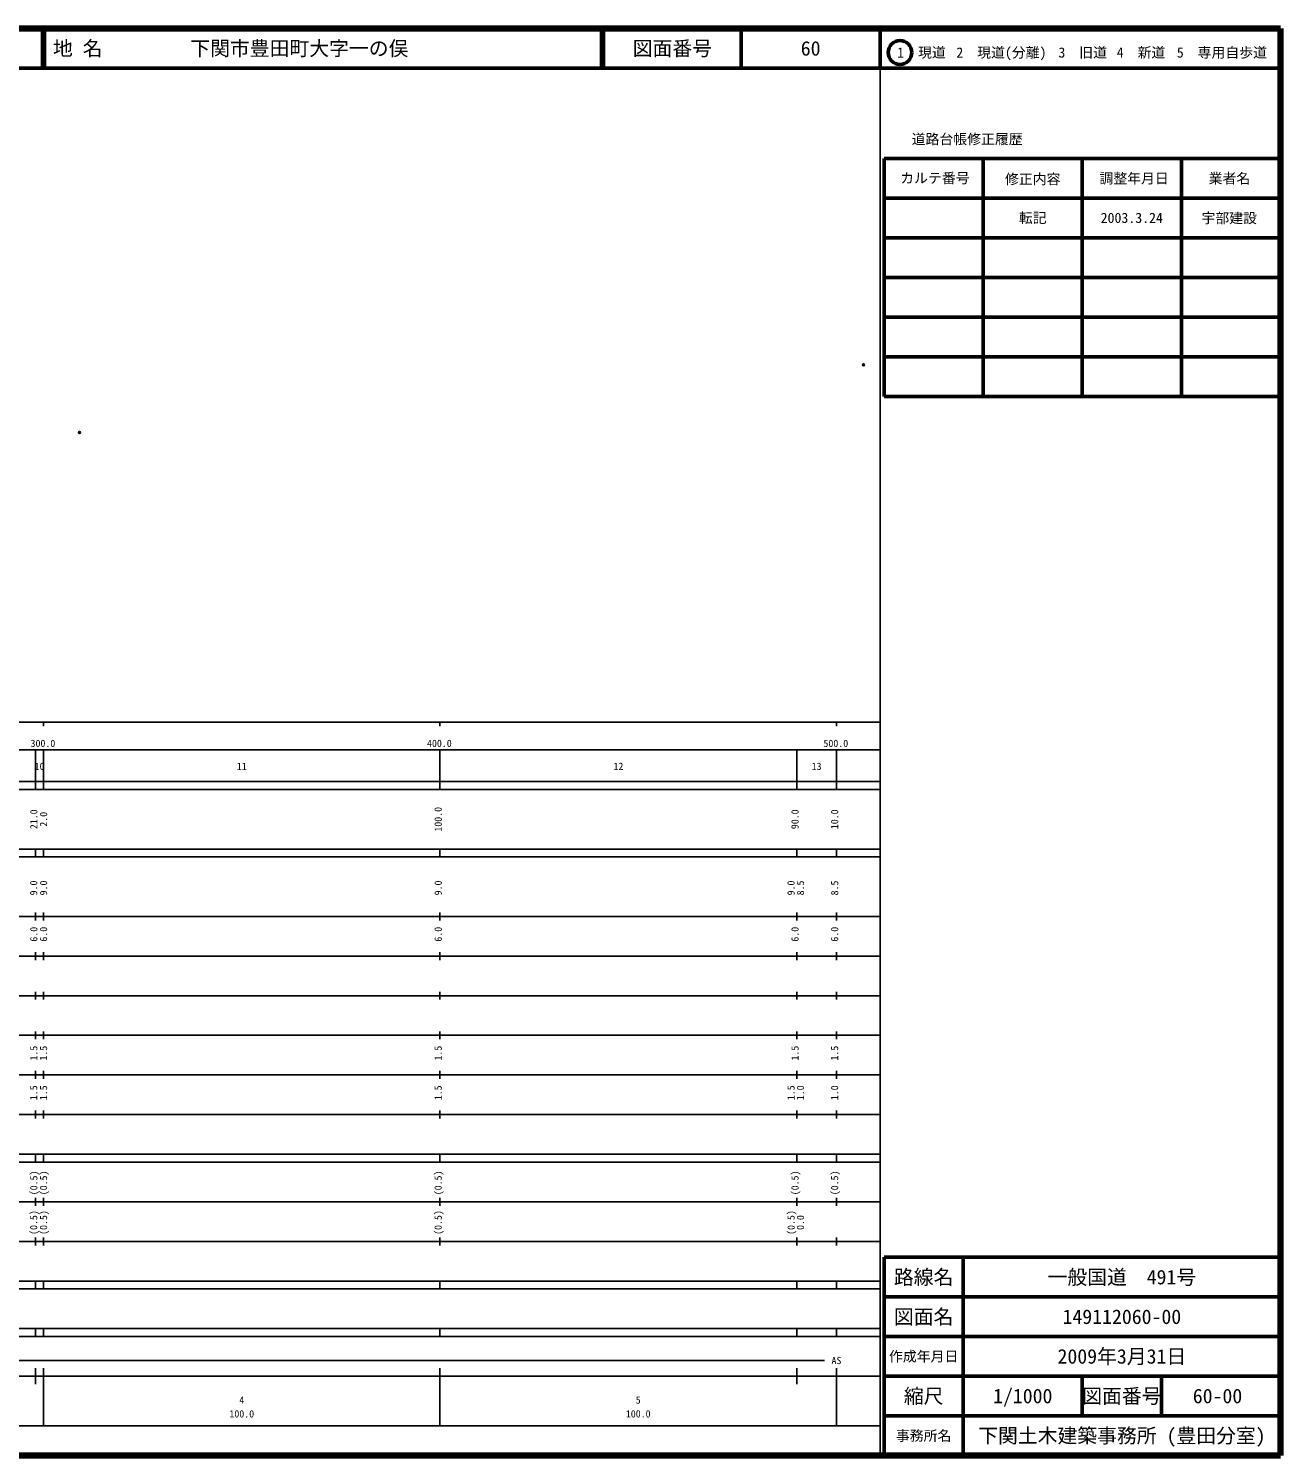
# Model space of a CAD drawing. Units: millimetres on the paper. Extents: x 40 to 680, y 20 to 380.
# Drawn here: x 364.2 to 680, y 20 to 380 of the extents above; entities that cross this region are included whole.
import ezdxf
from ezdxf.enums import TextEntityAlignment as Align

# ---------------------------------------------------------------- set-up
doc = ezdxf.new("R2010")
doc.units = ezdxf.units.MM
doc.header["$PDMODE"] = 32
doc.header["$PDSIZE"] = 0.5
doc.layers.add('M-OTRS', color=6, linetype='Continuous')
doc.layers.add('M-TTL-TXT', color=7, linetype='Continuous')
for name, color, linetype, lineweight in [('M-TTL', 2, 'Continuous', 140), ('M-TTL-BAND', 7, 'Continuous', 25), ('M-TTL-FRAM', 2, 'Continuous', 50), ('M-TTL-LINE', 7, 'Continuous', 50)]:
    doc.layers.add(name, color=color, linetype=linetype, lineweight=lineweight)
doc.styles.add('ＭＳ ゴシック', font='')
doc.styles.get('ＭＳ ゴシック').set_extended_font_data('MS Gothic')

msp = doc.modelspace()

# ---------------------------------------------------------------- linework, layer by layer
at = {"layer": 'M-OTRS'}
for p in [(574.833, 295.141), (377.06, 278.094)]:
    msp.add_point(p, dxfattribs=at)
at = {"layer": 'M-TTL'}
for p, q in [((680, 380), (40, 380)), ((680, 20), (680, 380)), ((40, 20), (680, 20))]:
    msp.add_line(p, q, dxfattribs=at)
at = {"layer": 'M-TTL-BAND'}
for p, q in [((579, 20), (579, 370)), ((40, 205), (579, 205)), ((368, 205), (368, 204)), ((468, 205), (468, 204)), ((568, 205), (568, 204)), ((68, 198), (579, 198)), ((366, 188), (366, 198)), ((368, 188), (368, 198)), ((468, 188), (468, 198)), ((558, 188), (558, 198)), ((568, 188), (568, 198)), ((40, 190), (579, 190)), ((40, 188), (579, 188)), ((40, 173), (579, 173)), ((366, 171), (366, 173)), ((368, 171), (368, 173)), ((468, 171), (468, 173)), ((558, 171), (558, 173)), ((568, 171), (568, 173)), ((40, 171), (579, 171)), ((40, 156), (579, 156)), ((366, 155), (366, 157)), ((368, 155), (368, 157)), ((468, 155), (468, 157)), ((558, 155), (558, 157)), ((568, 155), (568, 157)), ((46, 146), (579, 146)), ((366, 145), (366, 147)), ((368, 145), (368, 147)), ((468, 145), (468, 147)), ((558, 145), (558, 147)), ((568, 145), (568, 147)), ((366, 135), (366, 137)), ((368, 135), (368, 137)), ((468, 135), (468, 137)), ((558, 135), (558, 137)), ((568, 135), (568, 137)), ((52, 136), (579, 136)), ((46, 126), (579, 126)), ((366, 125), (366, 127)), ((368, 125), (368, 127)), ((468, 125), (468, 127)), ((558, 125), (558, 127)), ((568, 125), (568, 127)), ((52, 116), (579, 116)), ((366, 115), (366, 117)), ((368, 115), (368, 117)), ((468, 115), (468, 117)), ((558, 115), (558, 117)), ((568, 115), (568, 117)), ((46, 106), (579, 106)), ((366, 105), (366, 107)), ((368, 105), (368, 107)), ((468, 105), (468, 107)), ((558, 105), (558, 107)), ((568, 105), (568, 107)), ((40, 96), (579, 96)), ((40, 94), (579, 94)), ((366, 94), (366, 96)), ((368, 94), (368, 96)), ((468, 94), (468, 96)), ((558, 94), (558, 96)), ((568, 94), (568, 96)), ((49, 84), (579, 84)), ((366, 83), (366, 85)), ((368, 83), (368, 85)), ((468, 83), (468, 85)), ((558, 83), (558, 85)), ((568, 83), (568, 85)), ((40, 74), (579, 74)), ((366, 73), (366, 75)), ((368, 73), (368, 75)), ((468, 73), (468, 75)), ((558, 73), (558, 75)), ((568, 73), (568, 75)), ((40, 64), (579, 64)), ((40, 62), (579, 62)), ((366, 62), (366, 64)), ((368, 62), (368, 64)), ((468, 62), (468, 64)), ((558, 62), (558, 64)), ((568, 62), (568, 64)), ((40, 52), (579, 52)), ((366, 50), (366, 52)), ((368, 50), (368, 52)), ((468, 50), (468, 52)), ((558, 50), (558, 52)), ((568, 50), (568, 52)), ((40, 50), (579, 50)), ((71, 44), (565, 44)), ((40, 40), (579, 40)), ((366, 38), (366, 42)), ((368, 27.5), (368, 42)), ((468, 27.5), (468, 42)), ((558, 38), (558, 42)), ((568, 27.5), (568, 42)), ((68, 27.5), (579, 27.5))]:
    msp.add_line(p, q, dxfattribs=at)
at = {"layer": 'M-TTL-FRAM'}
for p, q in [((580, 347.197), (580, 287.197)), ((580, 347.197), (680, 347.197)), ((580, 287.197), (680, 287.197)), ((680, 70), (580, 70)), ((580, 70), (580, 20))]:
    msp.add_line(p, q, dxfattribs=at)
at = {"layer": 'M-TTL-LINE'}
for p, q in [((367.75, 380), (367.75, 370)), ((368.25, 380), (368.25, 370)), ((508.747, 380), (508.747, 370)), ((509.247, 380), (509.247, 370)), ((543.997, 380), (543.997, 370)), ((579, 380), (579, 370)), ((40, 370), (680, 370)), ((605, 347.197), (605, 287.197)), ((630, 347.197), (630, 287.197)), ((655, 347.197), (655, 287.197)), ((580, 337.197), (680, 337.197)), ((580, 327.197), (680, 327.197)), ((580, 317.197), (680, 317.197)), ((580, 307.197), (680, 307.197)), ((580, 297.197), (680, 297.197)), ((600, 70), (600, 20)), ((680, 60), (580, 60)), ((680, 50), (580, 50)), ((680, 40), (580, 40)), ((630, 40), (630, 30)), ((650, 40), (650, 30)), ((680, 30), (580, 30))]:
    msp.add_line(p, q, dxfattribs=at)
msp.add_circle((584.031, 373.958), 3, dxfattribs=at)

# ---------------------------------------------------------------- texts
at = {"layer": 'M-TTL-BAND', "style": 'ＭＳ ゴシック'}
for s, p in [('300.0', (367.844, 198.195)), ('400.0', (467.844, 198.195)), ('500.0', (567.844, 198.195)), ('10', (367, 192.405)), ('11', (418, 192.405)), ('12', (513, 192.405)), ('13', (563, 192.405)), ('AS', (568, 42.5)), ('4', (418, 32.523)), ('5', (518, 32.523)), ('100.0', (418, 29.033)), ('100.0', (518, 29.033))]:
    msp.add_text(s, height=1.833, dxfattribs=at).set_placement(p, align=Align.BOTTOM_CENTER)
for s, p in [('21.0', (367, 180.5)), ('2.0', (369.453, 180.5)), ('100.0', (469, 180.5)), ('90.0', (559, 180.5)), ('10.0', (569, 180.5)), ('9.0', (366.955, 163.174)), ('9.0', (369.453, 163.174)), ('9.0', (469, 163.174)), ('9.0', (558, 163.174)), ('8.5', (560.37, 163.174)), ('8.5', (569, 163.174)), ('6.0', (367, 151.5)), ('6.0', (369.453, 151.5)), ('6.0', (469, 151.5)), ('6.0', (559, 151.5)), ('6.0', (569, 151.5)), ('1.5', (367, 121.5)), ('1.5', (369.453, 121.5)), ('1.5', (469, 121.5)), ('1.5', (559, 121.5)), ('1.5', (569, 121.5)), ('1.5', (366.955, 111.5)), ('1.5', (369.453, 111.5)), ('1.5', (469, 111.5)), ('1.5', (558, 111.5)), ('1.0', (560.37, 111.5)), ('1.0', (569, 111.5)), ('(0.5)', (367, 88.764)), ('(0.5)', (369.453, 88.764)), ('(0.5)', (469, 88.764)), ('(0.5)', (559, 88.764)), ('(0.5)', (569, 88.764)), ('(0.5)', (366.955, 78.764)), ('(0.5)', (369.453, 78.764)), ('(0.5)', (469, 78.764)), ('(0.5)', (558, 78.764)), ('0.0', (560.37, 78.764))]:
    msp.add_text(s, height=1.833, rotation=90, dxfattribs=at).set_placement(p, align=Align.BOTTOM_CENTER)
at = {"layer": 'M-TTL-TXT', "style": 'ＭＳ ゴシック'}
for s, p in [('地 名', (370.38, 375)), ('下関市豊田町大字一の俣', (405.024, 375))]:
    msp.add_text(s, height=3.666, dxfattribs=at).set_placement(p, align=Align.MIDDLE_LEFT)
for s, height, p in [('図面番号', 3.666, (526.622, 375)), ('60', 3.666, (561.497, 375)), ('1\u3000現道', 2.566, (589.448, 373.958)), ('2\u3000現道(分離)', 2.566, (609.619, 373.958)), ('3\u3000旧道', 2.566, (630.121, 373.958)), ('4\u3000新道', 2.566, (644.824, 373.958)), ('5\u3000専用自歩道', 2.566, (665.228, 373.958)), ('道路台帳修正履歴', 2.566, (600.968, 352.113)), ('カルテ番号', 2.566, (592.839, 342.277)), ('修正内容', 2.566, (617.509, 342.023)), ('調整年月日', 2.566, (643.089, 342.197)), ('業者名', 2.566, (667.134, 342.197)), ('転記', 2.566, (617.5, 332.245)), ('2003.3.24', 2.566, (642.5, 332.245)), ('宇部建設', 2.566, (667.077, 332.189)), ('路線名', 3.666, (590, 65)), ('路線名', 3.666, (590, 65)), ('一般国道\u3000491号', 3.666, (640, 65)), ('図面名', 3.666, (590, 55)), ('図面名', 3.666, (590, 55)), ('149112060-00', 3.666, (640, 55)), ('2009年3月31日', 3.666, (640, 45)), ('作成年月日', 2.566, (590, 45)), ('作成年月日', 2.566, (590, 45)), ('縮尺', 3.666, (590, 35)), ('縮尺', 3.666, (590, 35)), ('1/1000', 3.666, (615, 35)), ('図面番号', 3.666, (640, 35)), ('図面番号', 3.666, (640, 35)), ('60-00', 3.666, (664.125, 35)), ('事務所名', 2.566, (590, 25)), ('事務所名', 2.566, (590, 25)), ('下関土木建築事務所 (豊田分室)', 3.666, (640, 25))]:
    msp.add_text(s, height=height, dxfattribs=at).set_placement(p, align=Align.MIDDLE_CENTER)

doc.saveas('drawing.dxf')
